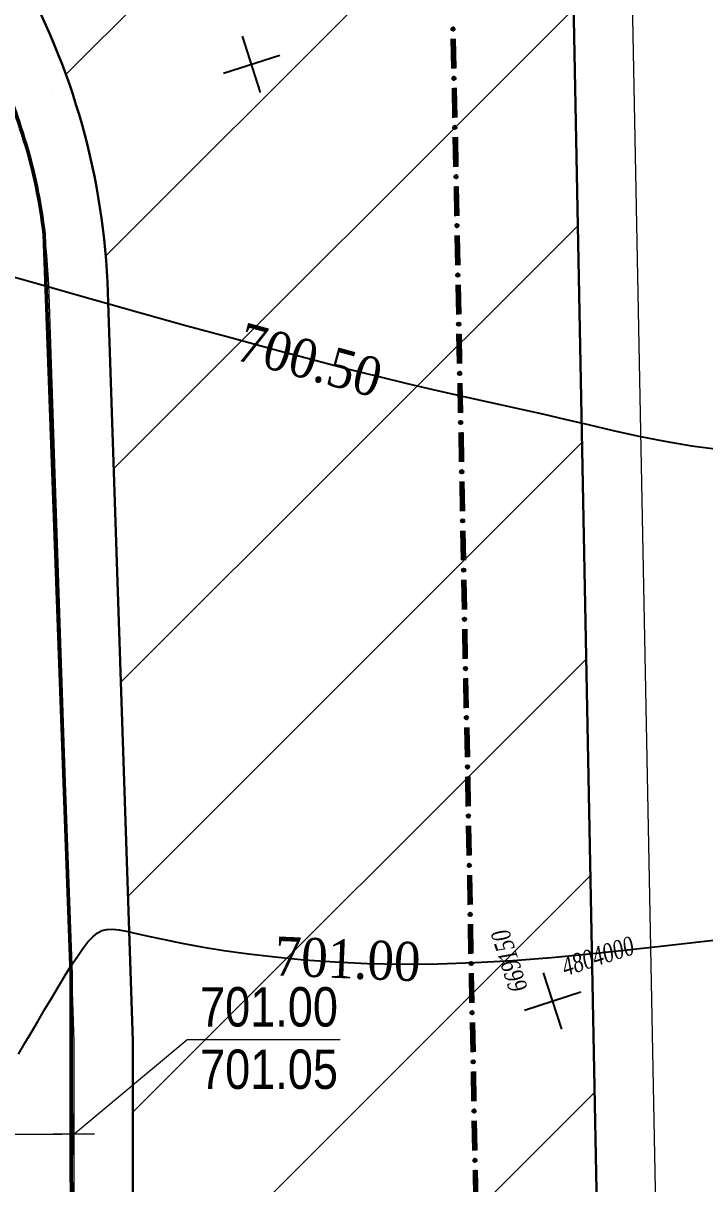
# Model space of a CAD drawing. Header units: millimetres. Extents: x 1353783 to 6492029790, y -7276956 to -512500.
# Drawn here: x 9997447 to 10004371, y -2812207 to -2800410 of the extents above; entities that cross this region are included whole.
import ezdxf

# ---------------------------------------------------------------- set-up
doc = ezdxf.new("R2010")
doc.units = ezdxf.units.MM
doc.linetypes.add('CONTI', pattern=[0])
doc.layers.get('0').update_dxf_attribs({"lineweight": 5})
doc.layers.get('Defpoints').update_dxf_attribs({"color": 255})
doc.layers.add('!A-0', color=7, linetype='Continuous', lineweight=0)
doc.layers.add('ГР.УЧ', color=12, linetype='ограждение1', lineweight=40)
doc.layers.add('AREA', color=1, linetype='Continuous', lineweight=15, plot=False)
for name, color, linetype in [('GORIZUNKNOWN', 32, 'CONTI'), ('SETKR', 7, 'CONTI'), ('SIT_LГРАНИЦЫ', 10, 'CONTI'), ('Заливка', 7, 'Continuous'), ('РЕЛЬЕФ', 7, 'CONTI')]:
    doc.layers.add(name, color=color, linetype=linetype)
doc.styles.add('SHRFT', font='', dxfattribs={"width": 0.75})
doc.styles.get("Standard").update_dxf_attribs({"font": 'Arial Narrow.ttf'})
doc.styles.add('tandem1', font='', dxfattribs={"width": 0.9})
doc.styles.get('SHRFT').set_extended_font_data('Times New Roman Cyr', italic=True)
doc.styles.get('tandem1').set_extended_font_data('Times New Roman')
doc.linetypes.add('ограждение1', pattern='A,6.35,-2.54,[133,ltypeshp.shx,S=2.54,R=0,X=-2.54,Y=0],-2.54,25.4', length=36.83)

# ---------------------------------------------------------------- blocks, each defined once
blk = doc.blocks.new('BL_333')
at = {"color": 0}
for p, q in [((0, -3), (0, 3)), ((-3, 0), (3, 0))]:
    blk.add_line(p, q, dxfattribs=at)
blk = doc.blocks.new('оо')
at = {"layer": 'GORIZUNKNOWN', "color": 9, "true_color": 0xc7c8ca}
for points in [[(222953.163, -3431615.042), (222955.083, -3431616.322), (222957.093, -3431617.652), (222959.123, -3431619.002), (222961.153, -3431620.342), (222963.133, -3431621.632), (222965.003, -3431622.852), (222966.743, -3431623.962), (222968.303, -3431624.952), (222969.693, -3431625.822), (222970.953, -3431626.592), (222972.103, -3431627.282), (222973.163, -3431627.912), (222974.163, -3431628.492), (222975.123, -3431629.052), (222976.063, -3431629.602), (222977.023, -3431630.162), (222978.023, -3431630.762), (222979.073, -3431631.392), (222980.183, -3431632.062), (222981.333, -3431632.732), (222982.523, -3431633.392), (222983.733, -3431634.022), (222984.963, -3431634.602)], [(222941.743, -3431653.002), (222942.213, -3431652.582), (222942.703, -3431652.152), (222943.203, -3431651.692), (222943.713, -3431651.242), (222944.223, -3431650.792), (222944.723, -3431650.352), (222945.203, -3431649.932), (222945.663, -3431649.542), (222946.103, -3431649.192), (222946.493, -3431648.892), (222946.843, -3431648.652), (222947.153, -3431648.482), (222947.423, -3431648.372), (222947.683, -3431648.322), (222947.943, -3431648.342), (222948.223, -3431648.422), (222948.543, -3431648.562), (222948.923, -3431648.772), (222949.373, -3431649.032), (222949.923, -3431649.352), (222950.573, -3431649.732), (222951.353, -3431650.172), (222952.253, -3431650.652), (222953.273, -3431651.172), (222954.413, -3431651.722), (222955.663, -3431652.292), (222957.013, -3431652.872), (222958.473, -3431653.462), (222960.023, -3431654.042), (222961.673, -3431654.612), (222963.413, -3431655.152), (222965.233, -3431655.662), (222967.103, -3431656.152), (222969.013, -3431656.602), (222970.913, -3431657.022), (222972.803, -3431657.422), (222974.633, -3431657.792), (222976.383, -3431658.142), (222978.023, -3431658.462)]]:
    blk.add_lwpolyline(points, dxfattribs=at)
at = {"layer": 'SIT_LГРАНИЦЫ', "color": 9, "true_color": 0xc7c8ca}
for p, q in [((222978.443, -3431610.602), (222978.013, -3431612.042)), ((222978.493, -3431610.622), (222978.063, -3431612.052)), ((222978.533, -3431610.632), (222978.103, -3431612.072)), ((222978.573, -3431610.642), (222978.143, -3431612.082)), ((222978.623, -3431610.662), (222978.193, -3431612.092)), ((222977.733, -3431613.002), (222977.293, -3431614.442)), ((222977.773, -3431613.012), (222977.343, -3431614.452)), ((222977.813, -3431613.022), (222977.383, -3431614.462)), ((222977.853, -3431613.042), (222977.423, -3431614.472)), ((222977.903, -3431613.052), (222977.473, -3431614.492)), ((222977.013, -3431615.392), (222976.583, -3431616.832)), ((222977.063, -3431615.412), (222976.633, -3431616.842)), ((222977.103, -3431615.422), (222976.673, -3431616.862)), ((222977.143, -3431615.432), (222976.713, -3431616.872)), ((222977.193, -3431615.452), (222976.763, -3431616.882)), ((222976.303, -3431617.792), (222975.863, -3431619.232)), ((222976.343, -3431617.802), (222975.913, -3431619.242)), ((222976.383, -3431617.812), (222975.953, -3431619.252)), ((222976.423, -3431617.832), (222975.993, -3431619.262)), ((222976.473, -3431617.842), (222976.043, -3431619.282)), ((222975.573, -3431620.182), (222975.143, -3431621.622)), ((222975.623, -3431620.202), (222975.193, -3431621.632)), ((222975.663, -3431620.212), (222975.233, -3431621.652)), ((222975.703, -3431620.222), (222975.273, -3431621.662)), ((222975.753, -3431620.242), (222975.323, -3431621.672)), ((222974.863, -3431622.582), (222974.423, -3431624.022)), ((222974.903, -3431622.592), (222974.473, -3431624.032)), ((222974.943, -3431622.602), (222974.513, -3431624.042)), ((222974.983, -3431622.622), (222974.553, -3431624.052)), ((222975.033, -3431622.632), (222974.603, -3431624.072)), ((222974.133, -3431624.972), (222973.703, -3431626.412)), ((222974.183, -3431624.992), (222973.753, -3431626.422)), ((222974.223, -3431625.002), (222973.793, -3431626.442)), ((222974.263, -3431625.012), (222973.833, -3431626.452)), ((222974.313, -3431625.032), (222973.883, -3431626.462)), ((222973.423, -3431627.372), (222972.983, -3431628.812)), ((222973.463, -3431627.382), (222973.033, -3431628.822)), ((222973.503, -3431627.392), (222973.073, -3431628.832)), ((222973.543, -3431627.412), (222973.113, -3431628.842)), ((222973.593, -3431627.422), (222973.163, -3431628.862)), ((222972.703, -3431629.762), (222972.273, -3431631.202)), ((222972.753, -3431629.782), (222972.323, -3431631.212)), ((222972.793, -3431629.792), (222972.363, -3431631.232)), ((222972.833, -3431629.802), (222972.403, -3431631.242)), ((222972.883, -3431629.822), (222972.453, -3431631.252)), ((222971.993, -3431632.162), (222971.553, -3431633.602)), ((222972.033, -3431632.172), (222971.603, -3431633.612)), ((222972.073, -3431632.182), (222971.643, -3431633.622)), ((222972.113, -3431632.202), (222971.683, -3431633.632)), ((222972.163, -3431632.212), (222971.733, -3431633.652)), ((222971.263, -3431634.552), (222970.833, -3431635.992)), ((222971.313, -3431634.572), (222970.883, -3431636.002)), ((222971.353, -3431634.582), (222970.923, -3431636.022)), ((222971.393, -3431634.592), (222970.963, -3431636.032)), ((222971.443, -3431634.612), (222971.013, -3431636.042)), ((222970.553, -3431636.952), (222970.113, -3431638.392)), ((222970.593, -3431636.962), (222970.163, -3431638.402)), ((222970.633, -3431636.972), (222970.203, -3431638.412)), ((222970.673, -3431636.992), (222970.243, -3431638.422)), ((222970.723, -3431637.002), (222970.293, -3431638.442)), ((222969.823, -3431639.342), (222969.393, -3431640.782)), ((222969.873, -3431639.362), (222969.443, -3431640.792)), ((222969.913, -3431639.372), (222969.483, -3431640.812)), ((222969.953, -3431639.382), (222969.523, -3431640.822)), ((222970.003, -3431639.402), (222969.573, -3431640.832)), ((222969.113, -3431641.742), (222968.673, -3431643.182)), ((222969.153, -3431641.752), (222968.723, -3431643.192)), ((222969.193, -3431641.762), (222968.763, -3431643.202)), ((222969.233, -3431641.782), (222968.803, -3431643.212)), ((222969.283, -3431641.792), (222968.853, -3431643.232)), ((222968.393, -3431644.132), (222967.963, -3431645.572)), ((222968.443, -3431644.152), (222968.013, -3431645.582)), ((222968.483, -3431644.162), (222968.053, -3431645.602)), ((222968.523, -3431644.172), (222968.093, -3431645.612)), ((222968.573, -3431644.192), (222968.143, -3431645.622)), ((222967.683, -3431646.532), (222967.243, -3431647.972)), ((222967.723, -3431646.542), (222967.293, -3431647.982)), ((222967.763, -3431646.552), (222967.333, -3431647.992)), ((222967.803, -3431646.572), (222967.373, -3431648.002)), ((222967.853, -3431646.582), (222967.423, -3431648.022)), ((222966.953, -3431648.922), (222966.523, -3431650.362)), ((222967.003, -3431648.942), (222966.573, -3431650.372)), ((222967.043, -3431648.952), (222966.613, -3431650.392)), ((222967.083, -3431648.962), (222966.653, -3431650.402)), ((222967.133, -3431648.982), (222966.703, -3431650.412)), ((222966.243, -3431651.322), (222965.803, -3431652.762)), ((222966.283, -3431651.332), (222965.853, -3431652.772)), ((222966.323, -3431651.342), (222965.893, -3431652.782)), ((222966.363, -3431651.362), (222965.933, -3431652.792)), ((222966.413, -3431651.372), (222965.983, -3431652.812)), ((222965.513, -3431653.702), (222965.083, -3431655.142)), ((222965.563, -3431653.722), (222965.133, -3431655.152)), ((222965.603, -3431653.732), (222965.173, -3431655.172)), ((222965.643, -3431653.742), (222965.213, -3431655.182)), ((222965.693, -3431653.762), (222965.263, -3431655.192)), ((222964.803, -3431656.102), (222964.363, -3431657.542)), ((222964.843, -3431656.112), (222964.413, -3431657.552)), ((222964.883, -3431656.122), (222964.453, -3431657.562)), ((222964.923, -3431656.142), (222964.493, -3431657.572)), ((222964.973, -3431656.152), (222964.543, -3431657.592)), ((222964.083, -3431658.492), (222963.653, -3431659.932)), ((222964.133, -3431658.512), (222963.703, -3431659.942)), ((222964.173, -3431658.522), (222963.743, -3431659.962)), ((222964.213, -3431658.532), (222963.783, -3431659.972)), ((222964.263, -3431658.552), (222963.833, -3431659.982)), ((222963.373, -3431660.892), (222962.933, -3431662.332)), ((222963.413, -3431660.902), (222962.983, -3431662.342)), ((222963.453, -3431660.912), (222963.023, -3431662.352)), ((222963.493, -3431660.932), (222963.063, -3431662.362)), ((222963.543, -3431660.942), (222963.113, -3431662.382)), ((222962.643, -3431663.282), (222962.213, -3431664.722)), ((222962.693, -3431663.302), (222962.263, -3431664.732)), ((222962.733, -3431663.312), (222962.303, -3431664.752)), ((222962.773, -3431663.322), (222962.343, -3431664.762)), ((222962.823, -3431663.342), (222962.393, -3431664.772)), ((222961.933, -3431665.682), (222961.493, -3431667.122)), ((222961.973, -3431665.692), (222961.543, -3431667.132)), ((222962.013, -3431665.702), (222961.583, -3431667.142)), ((222962.053, -3431665.722), (222961.623, -3431667.152)), ((222962.103, -3431665.732), (222961.673, -3431667.172))]:
    blk.add_line(p, q, dxfattribs=at)
for centre, radius in [((222978.683, -3431610.152), 0.09), ((222978.683, -3431610.152), 0.04), ((222977.963, -3431612.552), 0.09), ((222977.963, -3431612.552), 0.04), ((222977.243, -3431614.942), 0.09), ((222977.243, -3431614.942), 0.04), ((222976.533, -3431617.342), 0.09), ((222976.533, -3431617.342), 0.04), ((222975.813, -3431619.732), 0.09), ((222975.813, -3431619.732), 0.04), ((222975.093, -3431622.132), 0.09), ((222975.093, -3431622.132), 0.04), ((222974.373, -3431624.522), 0.09), ((222974.373, -3431624.522), 0.04), ((222973.653, -3431626.922), 0.09), ((222973.653, -3431626.922), 0.04), ((222972.933, -3431629.312), 0.09), ((222972.933, -3431629.312), 0.04), ((222972.223, -3431631.712), 0.09), ((222972.223, -3431631.712), 0.04), ((222971.503, -3431634.102), 0.09), ((222971.503, -3431634.102), 0.04), ((222970.783, -3431636.502), 0.09), ((222970.783, -3431636.502), 0.04), ((222970.063, -3431638.892), 0.09), ((222970.063, -3431638.892), 0.04), ((222969.343, -3431641.292), 0.09), ((222969.343, -3431641.292), 0.04), ((222968.623, -3431643.682), 0.09), ((222968.623, -3431643.682), 0.04), ((222967.913, -3431646.082), 0.09), ((222967.913, -3431646.082), 0.04), ((222967.193, -3431648.472), 0.09), ((222967.193, -3431648.472), 0.04), ((222966.473, -3431650.872), 0.09), ((222966.473, -3431650.872), 0.04), ((222965.753, -3431653.262), 0.09), ((222965.753, -3431653.262), 0.04), ((222965.033, -3431655.652), 0.09), ((222965.033, -3431655.652), 0.04), ((222964.313, -3431658.042), 0.09), ((222964.313, -3431658.042), 0.04), ((222963.603, -3431660.442), 0.09), ((222963.603, -3431660.442), 0.04), ((222962.883, -3431662.832), 0.09), ((222962.883, -3431662.832), 0.04), ((222962.163, -3431665.232), 0.09), ((222962.163, -3431665.232), 0.04)]:
    blk.add_circle(centre, radius, dxfattribs=at)
at = {"layer": 'SETKR', "color": 9, "true_color": 0xc7c8ca, "xscale": 0.5000000000000001, "yscale": 0.5000000000000001, "zscale": 0.5000000000000001}
for p in [(222968.393, -3431608.732), (222968.393, -3431658.732)]:
    blk.add_blockref('BL_333', p, dxfattribs=at)
at = {"layer": 'РЕЛЬЕФ', "color": 9, "true_color": 0xc7c8ca, "style": 'SHRFT', "width": 0.75}
blk.add_text('669150', height=0.95, rotation=90, dxfattribs=at).set_placement((222967.393, -3431657.732))
blk.add_text('4804000', height=0.95, dxfattribs=at).set_placement((222969.393, -3431657.732))

msp = doc.modelspace()

# ---------------------------------------------------------------- hatches: boundary and pattern name
at = {"layer": 'Заливка', "lineweight": 13, "ltscale": 100}
h = msp.add_hatch(dxfattribs=at)
h.set_pattern_fill('ANSI31', color=5, scale=500)
h.set_pattern_definition([(45, (298297.6, 0), (-1122.53202, 1122.53202), [])])
edge = h.paths.add_edge_path()
edge.add_line((9993522, -2792997), (9997384, -2799850))
edge.add_arc((9991112, -2803385), 7200, 1.9092, 29.4072, ccw=False)
edge.add_line((9998308, -2803146), (9998562, -2810752))
edge.add_line((9998562, -2810752), (9998562, -2843655))
edge.add_arc((9991345, -2843655), 7218, 354.3683, 359.9931, ccw=False)
edge.add_line((9998528, -2844363), (9997355, -2855584))
edge.add_arc((9998546, -2855726), 1200, 173.1727, 265.2807)
edge.add_line((9998448, -2856922), (10009648, -2857846))
edge.add_arc((10009746, -2856650), 1200, 265.3316, 378.4962)
edge.add_line((10010884, -2856270), (10004064, -2835875))
edge.add_arc((10009189, -2833879), 5500, 181.1082, 201.2773, ccw=False)
edge.add_line((10003690, -2833986), (10002921, -2794236))
edge.add_arc((10001721, -2794259), 1200, 1.1082, 75.4144)
edge.add_line((10002023, -2793098), (10001343, -2792921))
edge.add_line((10001343, -2792921), (9994868, -2791246))
edge.add_arc((9994567, -2792408), 1200, 75.4992, 209.4072)

# ---------------------------------------------------------------- linework, layer by layer
at = {"layer": '!A-0', "color": 219, "lineweight": 30, "ltscale": 100, "true_color": 0x642165}
msp.add_lwpolyline([(9993522, -2792997), (9997384, -2799850, -0.120562), (9998308, -2803146), (9998562, -2810752), (9998562, -2843655, -0.024548), (9998528, -2844363), (9997355, -2855584, 0.425031), (9998448, -2856922), (10009648, -2857846, 0.538245), (10010884, -2856270), (10004064, -2835875, -0.088232), (10003690, -2833986), (10002921, -2794236, 0.336081), (10002023, -2793098), (10001343, -2792921), (9994868, -2791246, 0.661308)], format="xyb", close=True, dxfattribs=at)
at = {"layer": 'AREA', "color": 1}
for p, q in [((9997962, -2811703, -1), (9999111, -2810745, -2898930)), ((10000666, -2810745, -2898930), (9999110, -2810745, -2898930))]:
    msp.add_line(p, q, dxfattribs=at)
at = {"layer": 'AREA', "color": 0}
for p, q in [((9997962, -2811913), (9997962, -2811493)), ((9998173, -2811703), (9997752, -2811703))]:
    msp.add_line(p, q, dxfattribs=at)
at = {"layer": 'Defpoints', "lineweight": 0, "ltscale": 100}
for points in [[(9990887, -2789701), (9992999, -2793292), (9996862, -2800145, -0.120562), (9997708, -2803166), (9997962, -2810762), (9997962, -2843655, -0.024483), (9997931, -2844302), (9996758, -2855517), (9996557, -2857458, 0.20289)], [(9996557, -2857458), (9998398, -2857520), (10009599, -2858444, 0.538245), (10011453, -2856079), (10004628, -2835671, -0.088961), (10004290, -2833974), (10003521, -2794224, 0.336081), (10002174, -2792517), (10001494, -2792340), (9995018, -2790665), (9990887, -2789701)]]:
    msp.add_lwpolyline(points, format="xyb", dxfattribs=at)
msp.add_lwpolyline([(9958662, -2811701), (9997841, -2811701)], dxfattribs=at)
at = {"layer": 'ГР.УЧ', "lineweight": 50, "ltscale": 50}
msp.add_lwpolyline([(9996494, -2858056, -0.000073), (9997765, -2845883, -0.003019), (9997962, -2843897), (9997935, -2810081), (9997660, -2802557, 0.09197), (9997085, -2800685, 0.018978), (9996794, -2800134, -0.010053), (9995790, -2798243), (9989975, -2788087)], format="xyb", dxfattribs=at)

# ---------------------------------------------------------------- block references
at = {"layer": 'РЕЛЬЕФ', "color": 240, "lineweight": 30, "true_color": 0xed1f24, "xscale": 200.0000000000001, "yscale": 200.0000000000001, "zscale": 200.0000000000001, "rotation": 17.80578495452471}
msp.add_blockref('оо', (-242329121, 637008728), dxfattribs=at)

# ---------------------------------------------------------------- texts
at = {"layer": 'AREA', "color": 1, "insert": (9999944, -2810411, -2898930), "char_height": 400, "attachment_point": 5}
msp.add_mtext('701.00', dxfattribs=at)
at = {"layer": 'AREA', "color": 18, "insert": (9999944, -2811045, -2898930), "char_height": 400, "attachment_point": 5}
msp.add_mtext('701.05', dxfattribs=at)
at = {"layer": 'Defpoints', "color": 252, "true_color": 0x939598, "char_height": 396, "width": 748, "attachment_point": 5, "style": 'tandem1'}
for s, insert, rotation in [('700.50', (10000359, -2803837), 344.7456), ('701.00', (10000743, -2809925), 357.6214)]:
    msp.add_mtext(s, dxfattribs=dict(at, insert=insert, rotation=rotation))

doc.saveas('drawing.dxf')
